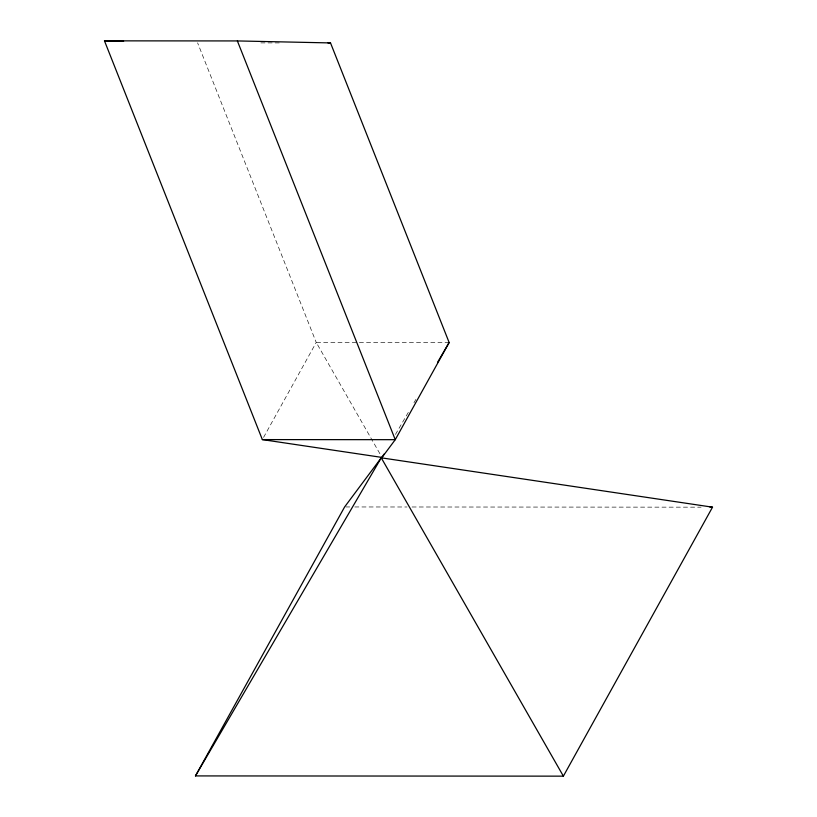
<?xml version="1.0" encoding="UTF-8"?>
<svg xmlns="http://www.w3.org/2000/svg" width="817" height="817" viewBox="0 0 817 817"><rect width="100%" height="100%" fill="white"/><g stroke="black" fill="none" stroke-linecap="round" stroke-linejoin="round"><path stroke-width="0.61" stroke-dasharray="4.08 3.06" d="M263.574 437.391L316.23 342.435L197.612 42.852M395.438 434.45L409.501 410.369M413.974 402.71L415.894 399.421M260.899 42.892L279.894 42.903M449.136 342.517L316.23 342.435L382.019 457.428M345.887 506.948L349.707 506.948M354.803 506.959L406.999 506.989M412.095 506.989L701.068 507.173"/><path stroke-width="1.23" d="M195.467 775.915L344.621 506.948L381.253 457.816L712.526 507.183L563.383 776.15L195.467 775.915L381.253 457.816L563.383 776.15M449.136 342.517L395.254 439.679L382.019 457.428L262.349 439.597L104.474 40.85L237.379 40.932L330.517 42.933L449.136 342.517L437.626 362.217M382.019 457.428L383.939 454.15M327.995 42.933L330.517 42.933M262.349 439.597L395.254 439.679L237.379 40.932M709.983 507.173L712.526 507.183M104.474 40.85L123.612 41.258"/></g></svg>
